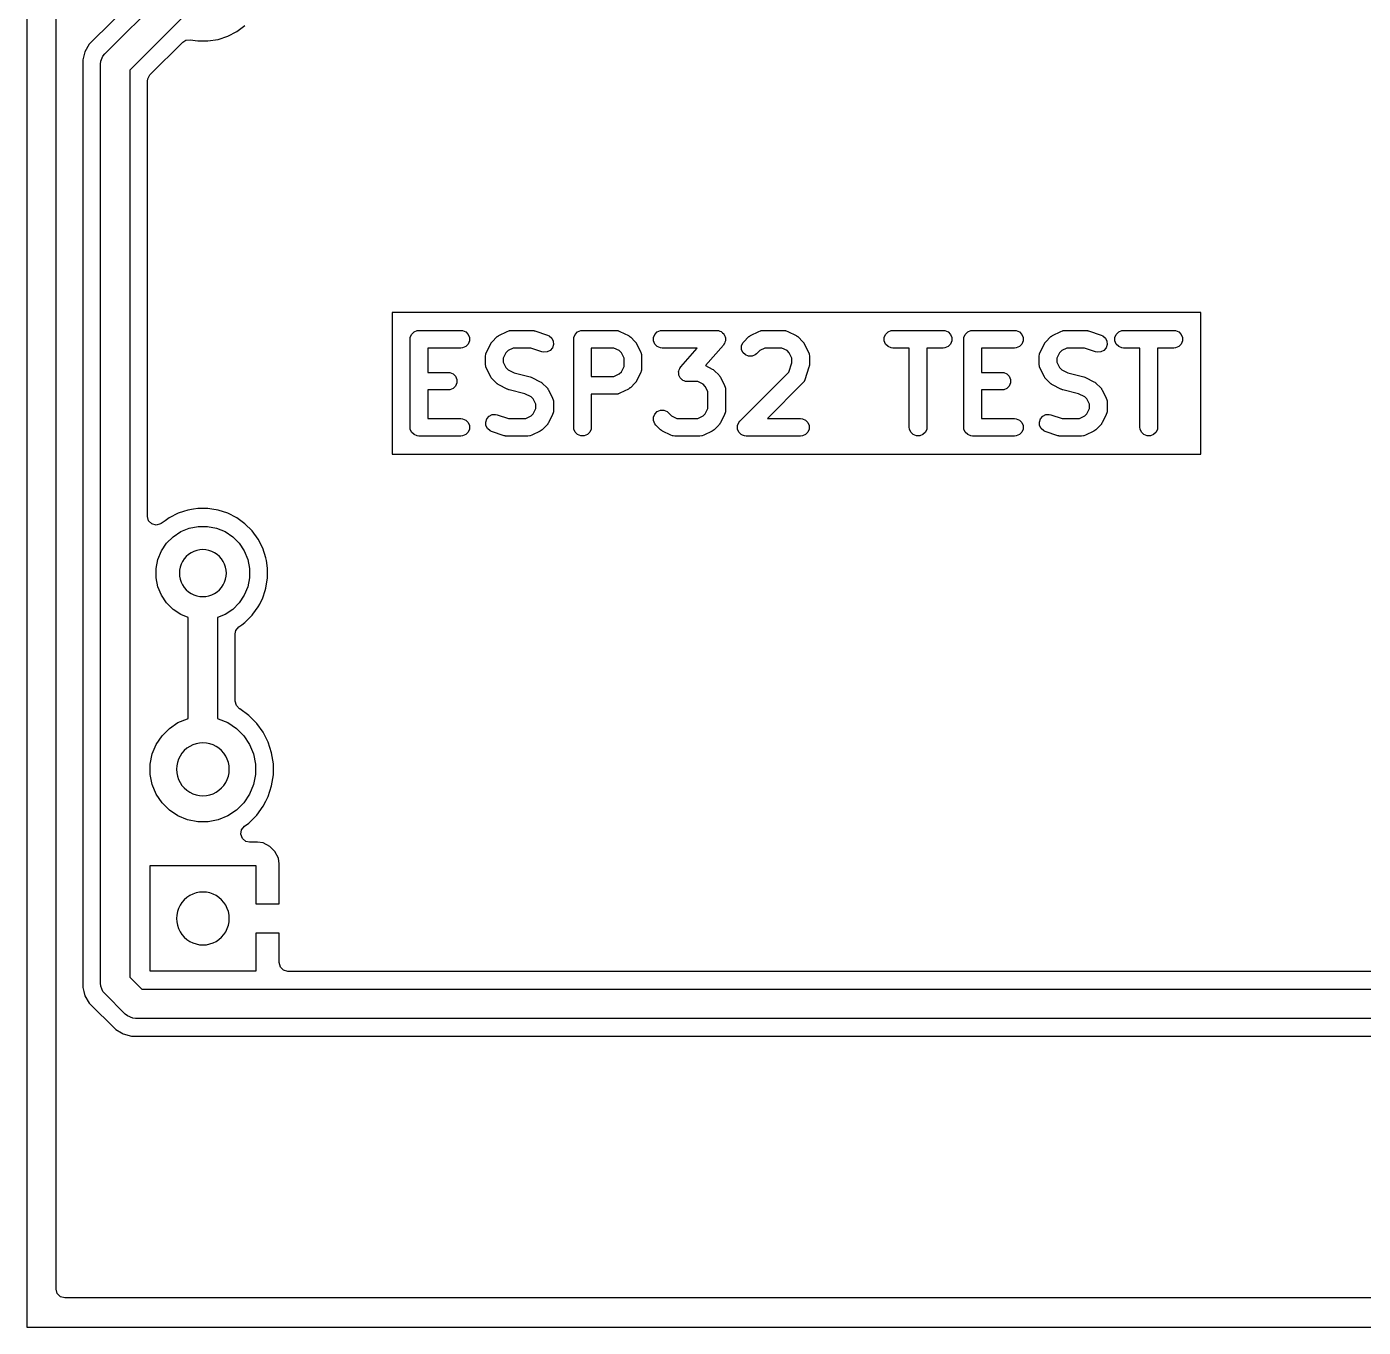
# Model space of a CAD drawing. Header units: millimetres. Extents: x 126 to 180, y -136 to -90.2.
# Drawn here: x 126 to 148.76, y -136 to -113.86 of the extents above; entities that cross this region are included whole.
import ezdxf

# ---------------------------------------------------------------- set-up
doc = ezdxf.new("R2010")
doc.units = ezdxf.units.MM
doc.layers.add('ABLATE', color=1, linetype='CONTINUOUS')

msp = doc.modelspace()

# ---------------------------------------------------------------- linework, layer by layer
at = {"layer": 'ABLATE'}
for points in [[(126, -136), (180, -136), (180, -90.2), (126, -90.2)], [(132.2231, -121.1356), (145.9912, -121.1356), (145.9912, -118.7211), (132.2231, -118.7211)], [(133.4221, -119.0312), (133.4762, -119.0536), (133.5176, -119.095), (133.54, -119.1491), (133.54, -119.2076), (133.5176, -119.2617), (133.4762, -119.303), (133.4221, -119.3254), (133.3929, -119.3283), (132.8286, -119.3283), (132.8286, -119.7426), (133.1786, -119.7426), (133.2078, -119.7455), (133.2619, -119.7679), (133.3033, -119.8093), (133.3257, -119.8633), (133.3257, -119.9219), (133.3033, -119.9759), (133.2619, -120.0173), (133.2078, -120.0397), (133.1786, -120.0426), (132.8286, -120.0426), (132.8286, -120.5283), (133.3929, -120.5283), (133.4221, -120.5312), (133.4762, -120.5536), (133.5176, -120.595), (133.54, -120.6491), (133.54, -120.7076), (133.5176, -120.7617), (133.4762, -120.803), (133.4221, -120.8254), (133.3929, -120.8283), (132.6786, -120.8283), (132.6493, -120.8254), (132.5952, -120.803), (132.5539, -120.7617), (132.5315, -120.7076), (132.5315, -120.7076), (132.5286, -120.6783), (132.5286, -119.1783), (132.5315, -119.1491), (132.5539, -119.095), (132.5952, -119.0536), (132.6493, -119.0312), (132.6786, -119.0283), (133.3929, -119.0283)], [(134.622, -119.0298), (134.6259, -119.0295), (134.6311, -119.0307), (134.6364, -119.0312), (134.6401, -119.0327), (134.6546, -119.036), (134.8689, -119.1075), (134.8957, -119.1194), (134.9399, -119.1578), (134.9661, -119.2101), (134.9703, -119.2685), (134.9517, -119.324), (134.9134, -119.3683), (134.8611, -119.3944), (134.8027, -119.3986), (134.774, -119.3921), (134.5828, -119.3283), (134.2854, -119.3283), (134.196, -119.373), (134.159, -119.41), (134.1143, -119.4995), (134.1143, -119.5715), (134.159, -119.6609), (134.196, -119.6979), (134.3024, -119.7511), (134.5721, -119.8185), (134.5743, -119.8193), (134.5753, -119.8194), (134.5875, -119.824), (134.5998, -119.8284), (134.6007, -119.8291), (134.6028, -119.8299), (134.7457, -119.9013), (134.7582, -119.9092), (134.7619, -119.9107), (134.766, -119.9141), (134.7705, -119.917), (134.7731, -119.92), (134.7846, -119.9294), (134.8561, -120.0008), (134.8655, -120.0123), (134.8685, -120.0149), (134.8713, -120.0194), (134.8747, -120.0236), (134.8762, -120.0272), (134.8842, -120.0398), (134.9556, -120.1827), (134.9661, -120.2101), (134.9665, -120.2155), (134.9685, -120.2205), (134.9714, -120.2498), (134.9714, -120.3926), (134.9685, -120.4219), (134.9665, -120.4269), (134.9661, -120.4322), (134.9556, -120.4597), (134.8842, -120.6026), (134.8762, -120.6151), (134.8747, -120.6188), (134.8713, -120.6229), (134.8685, -120.6274), (134.8655, -120.63), (134.8561, -120.6415), (134.7846, -120.713), (134.7731, -120.7224), (134.7705, -120.7254), (134.766, -120.7282), (134.7619, -120.7316), (134.7582, -120.7331), (134.7457, -120.7411), (134.6028, -120.8125), (134.5753, -120.823), (134.57, -120.8234), (134.565, -120.8254), (134.5357, -120.8283), (134.1786, -120.8283), (134.1638, -120.8269), (134.1598, -120.8272), (134.1546, -120.826), (134.1493, -120.8254), (134.1457, -120.8239), (134.1311, -120.8206), (133.9169, -120.7492), (133.89, -120.7372), (133.8458, -120.6989), (133.8196, -120.6465), (133.8155, -120.5881), (133.834, -120.5326), (133.8723, -120.4884), (133.9247, -120.4622), (133.983, -120.4581), (134.0117, -120.4646), (134.2029, -120.5283), (134.5003, -120.5283), (134.5897, -120.4836), (134.6267, -120.4466), (134.6714, -120.3572), (134.6714, -120.2852), (134.6267, -120.1958), (134.5897, -120.1587), (134.4834, -120.1056), (134.2136, -120.0381), (134.2115, -120.0374), (134.2104, -120.0373), (134.1982, -120.0326), (134.1859, -120.0282), (134.1851, -120.0276), (134.1829, -120.0268), (134.0401, -119.9553), (134.0275, -119.9474), (134.0238, -119.9459), (134.0197, -119.9425), (134.0152, -119.9397), (134.0126, -119.9367), (134.0011, -119.9273), (133.9297, -119.8558), (133.9202, -119.8443), (133.9172, -119.8417), (133.9144, -119.8372), (133.911, -119.8331), (133.9095, -119.8294), (133.9016, -119.8168), (133.8301, -119.674), (133.8196, -119.6465), (133.8192, -119.6411), (133.8172, -119.6362), (133.8143, -119.6069), (133.8143, -119.464), (133.8172, -119.4348), (133.8192, -119.4298), (133.8196, -119.4244), (133.8301, -119.397), (133.9016, -119.2541), (133.9095, -119.2415), (133.911, -119.2378), (133.9144, -119.2337), (133.9172, -119.2292), (133.9202, -119.2266), (133.9297, -119.2151), (134.0011, -119.1437), (134.0126, -119.1343), (134.0152, -119.1313), (134.0197, -119.1284), (134.0238, -119.125), (134.0275, -119.1235), (134.0401, -119.1156), (134.1829, -119.0442), (134.2104, -119.0337), (134.2158, -119.0333), (134.2207, -119.0312), (134.25, -119.0283), (134.6071, -119.0283)], [(136.065, -119.0312), (136.07, -119.0333), (136.0753, -119.0337), (136.1028, -119.0442), (136.2457, -119.1156), (136.2582, -119.1235), (136.2619, -119.125), (136.266, -119.1284), (136.2705, -119.1313), (136.2731, -119.1343), (136.2846, -119.1437), (136.3561, -119.2151), (136.3655, -119.2266), (136.3685, -119.2292), (136.3713, -119.2337), (136.3747, -119.2378), (136.3762, -119.2415), (136.3842, -119.2541), (136.4556, -119.397), (136.4661, -119.4244), (136.4665, -119.4298), (136.4685, -119.4348), (136.4714, -119.464), (136.4714, -119.6783), (136.4685, -119.7076), (136.4665, -119.7126), (136.4661, -119.7179), (136.4556, -119.7454), (136.3842, -119.8883), (136.3762, -119.9009), (136.3747, -119.9045), (136.3713, -119.9086), (136.3685, -119.9132), (136.3655, -119.9157), (136.3561, -119.9273), (136.2846, -119.9987), (136.2731, -120.0081), (136.2705, -120.0111), (136.266, -120.014), (136.2619, -120.0173), (136.2582, -120.0189), (136.2457, -120.0268), (136.1028, -120.0982), (136.0753, -120.1087), (136.07, -120.1091), (136.065, -120.1112), (136.0357, -120.114), (135.6143, -120.114), (135.6143, -120.6783), (135.6114, -120.7076), (135.589, -120.7617), (135.5476, -120.803), (135.4936, -120.8254), (135.435, -120.8254), (135.381, -120.803), (135.3396, -120.7617), (135.3172, -120.7076), (135.3143, -120.6783), (135.3143, -119.1783), (135.3172, -119.1491), (135.3396, -119.095), (135.381, -119.0536), (135.435, -119.0312), (135.4643, -119.0283), (136.0357, -119.0283)], [(137.7655, -119.0299), (137.7694, -119.0296), (137.7721, -119.0305), (137.7793, -119.0312), (137.8018, -119.0405), (137.8249, -119.0483), (137.8287, -119.0517), (137.8333, -119.0536), (137.8506, -119.0708), (137.8689, -119.0869), (137.8711, -119.0914), (137.8747, -119.095), (137.884, -119.1175), (137.8948, -119.1393), (137.8952, -119.1444), (137.8971, -119.1491), (137.8971, -119.1734), (137.8987, -119.1977), (137.8971, -119.2025), (137.8971, -119.2076), (137.8878, -119.2301), (137.88, -119.2532), (137.8758, -119.259), (137.8747, -119.2617), (137.8719, -119.2645), (137.8629, -119.2771), (137.556, -119.6279), (137.6742, -119.687), (137.6868, -119.6949), (137.6905, -119.6965), (137.6946, -119.6998), (137.6991, -119.7027), (137.7017, -119.7057), (137.7132, -119.7151), (137.7846, -119.7865), (137.7941, -119.798), (137.7971, -119.8006), (137.7999, -119.8052), (137.8033, -119.8093), (137.8048, -119.8129), (137.8127, -119.8255), (137.8842, -119.9684), (137.8947, -119.9959), (137.8951, -120.0012), (137.8971, -120.0062), (137.9, -120.0355), (137.9, -120.3926), (137.8971, -120.4219), (137.8951, -120.4269), (137.8947, -120.4322), (137.8842, -120.4597), (137.8127, -120.6026), (137.8048, -120.6151), (137.8033, -120.6188), (137.7999, -120.6229), (137.7971, -120.6274), (137.7941, -120.63), (137.7846, -120.6415), (137.7132, -120.713), (137.7017, -120.7224), (137.6991, -120.7254), (137.6946, -120.7282), (137.6905, -120.7316), (137.6868, -120.7331), (137.6742, -120.7411), (137.5314, -120.8125), (137.5039, -120.823), (137.4985, -120.8234), (137.4936, -120.8254), (137.4643, -120.8283), (137.0357, -120.8283), (137.0065, -120.8254), (137.0015, -120.8234), (136.9961, -120.823), (136.9686, -120.8125), (136.8258, -120.7411), (136.8132, -120.7331), (136.8095, -120.7316), (136.8054, -120.7282), (136.8009, -120.7254), (136.7983, -120.7224), (136.7868, -120.713), (136.7154, -120.6415), (136.6967, -120.6188), (136.6743, -120.5647), (136.6743, -120.5062), (136.6967, -120.4521), (136.7381, -120.4107), (136.7922, -120.3884), (136.8507, -120.3884), (136.9048, -120.4107), (136.9275, -120.4294), (136.9817, -120.4836), (137.0711, -120.5283), (137.4289, -120.5283), (137.5183, -120.4836), (137.5553, -120.4466), (137.6, -120.3572), (137.6, -120.0709), (137.5553, -119.9815), (137.5183, -119.9445), (137.4289, -119.8998), (137.25, -119.8998), (137.2345, -119.8982), (137.2306, -119.8985), (137.2279, -119.8976), (137.2207, -119.8969), (137.1982, -119.8875), (137.1751, -119.8797), (137.1713, -119.8764), (137.1667, -119.8745), (137.1494, -119.8572), (137.1311, -119.8412), (137.1289, -119.8367), (137.1253, -119.8331), (137.116, -119.8106), (137.1052, -119.7887), (137.1048, -119.7837), (137.1029, -119.779), (137.1029, -119.7546), (137.1013, -119.7303), (137.1029, -119.7256), (137.1029, -119.7205), (137.1122, -119.698), (137.12, -119.6749), (137.1242, -119.6691), (137.1253, -119.6664), (137.1281, -119.6636), (137.1371, -119.651), (137.4194, -119.3283), (136.8214, -119.3283), (136.7922, -119.3254), (136.7381, -119.303), (136.6967, -119.2617), (136.6743, -119.2076), (136.6743, -119.1491), (136.6967, -119.095), (136.7381, -119.0536), (136.7922, -119.0312), (136.8214, -119.0283), (137.75, -119.0283)], [(138.9221, -119.0312), (138.9271, -119.0333), (138.9325, -119.0337), (138.9599, -119.0442), (139.1028, -119.1156), (139.1154, -119.1235), (139.119, -119.125), (139.1232, -119.1284), (139.1277, -119.1313), (139.1303, -119.1343), (139.1418, -119.1437), (139.2132, -119.2151), (139.2226, -119.2266), (139.2256, -119.2292), (139.2285, -119.2337), (139.2319, -119.2378), (139.2334, -119.2415), (139.2413, -119.2541), (139.3127, -119.397), (139.3232, -119.4244), (139.3236, -119.4298), (139.3257, -119.4348), (139.3286, -119.464), (139.3286, -119.6069), (139.3271, -119.6217), (139.3274, -119.6257), (139.3262, -119.6309), (139.3257, -119.6362), (139.3242, -119.6398), (139.3209, -119.6543), (139.2494, -119.8686), (139.2375, -119.8955), (139.2339, -119.8995), (139.2319, -119.9045), (139.2132, -119.9273), (138.6121, -120.5283), (139.1786, -120.5283), (139.2078, -120.5312), (139.2619, -120.5536), (139.3033, -120.595), (139.3257, -120.6491), (139.3257, -120.7076), (139.3033, -120.7617), (139.2619, -120.803), (139.2078, -120.8254), (139.1786, -120.8283), (138.25, -120.8283), (138.2207, -120.8254), (138.1895, -120.8125), (138.1667, -120.803), (138.1253, -120.7617), (138.1029, -120.7076), (138.1029, -120.6491), (138.1253, -120.595), (138.1439, -120.5723), (138.976, -119.7402), (139.0286, -119.5826), (139.0286, -119.4995), (138.9839, -119.41), (138.9469, -119.373), (138.8574, -119.3283), (138.5711, -119.3283), (138.4817, -119.373), (138.4275, -119.4273), (138.4048, -119.4459), (138.3507, -119.4683), (138.2922, -119.4683), (138.2381, -119.4459), (138.1967, -119.4045), (138.1743, -119.3504), (138.1743, -119.2919), (138.1967, -119.2378), (138.2154, -119.2151), (138.2868, -119.1437), (138.2983, -119.1343), (138.3009, -119.1313), (138.3054, -119.1284), (138.3095, -119.125), (138.3132, -119.1235), (138.3258, -119.1156), (138.4686, -119.0442), (138.4961, -119.0337), (138.5015, -119.0333), (138.5065, -119.0312), (138.5357, -119.0283), (138.8929, -119.0283)], [(141.6364, -119.0312), (141.6905, -119.0536), (141.7319, -119.095), (141.7543, -119.1491), (141.7543, -119.2076), (141.7319, -119.2617), (141.6905, -119.303), (141.6364, -119.3254), (141.6071, -119.3283), (141.3286, -119.3283), (141.3286, -120.6783), (141.3257, -120.7076), (141.3033, -120.7617), (141.2619, -120.803), (141.2078, -120.8254), (141.1493, -120.8254), (141.0952, -120.803), (141.0539, -120.7617), (141.0315, -120.7076), (141.0286, -120.6783), (141.0286, -119.3283), (140.75, -119.3283), (140.7207, -119.3254), (140.6667, -119.303), (140.6253, -119.2617), (140.6029, -119.2076), (140.6029, -119.1491), (140.6253, -119.095), (140.6667, -119.0536), (140.7207, -119.0312), (140.75, -119.0283), (141.6071, -119.0283)], [(142.8507, -119.0312), (142.9048, -119.0536), (142.9461, -119.095), (142.9685, -119.1491), (142.9685, -119.2076), (142.9461, -119.2617), (142.9048, -119.303), (142.8507, -119.3254), (142.8214, -119.3283), (142.2571, -119.3283), (142.2571, -119.7426), (142.6071, -119.7426), (142.6364, -119.7455), (142.6905, -119.7679), (142.7319, -119.8093), (142.7543, -119.8633), (142.7543, -119.9219), (142.7319, -119.9759), (142.6905, -120.0173), (142.6364, -120.0397), (142.6071, -120.0426), (142.2571, -120.0426), (142.2571, -120.5283), (142.8214, -120.5283), (142.8507, -120.5312), (142.9048, -120.5536), (142.9461, -120.595), (142.9685, -120.6491), (142.9685, -120.7076), (142.9461, -120.7617), (142.9048, -120.803), (142.8507, -120.8254), (142.8214, -120.8283), (142.1071, -120.8283), (142.0779, -120.8254), (142.0238, -120.803), (141.9824, -120.7617), (141.96, -120.7076), (141.96, -120.7076), (141.9571, -120.6783), (141.9571, -119.1783), (141.96, -119.1491), (141.9824, -119.095), (142.0238, -119.0536), (142.0779, -119.0312), (142.1071, -119.0283), (142.8214, -119.0283)], [(144.0505, -119.0298), (144.0545, -119.0295), (144.0597, -119.0307), (144.065, -119.0312), (144.0686, -119.0327), (144.0831, -119.036), (144.2974, -119.1075), (144.3243, -119.1194), (144.3685, -119.1578), (144.3947, -119.2101), (144.3988, -119.2685), (144.3803, -119.324), (144.342, -119.3683), (144.2896, -119.3944), (144.2312, -119.3986), (144.2026, -119.3921), (144.0114, -119.3283), (143.714, -119.3283), (143.6246, -119.373), (143.5876, -119.41), (143.5429, -119.4995), (143.5429, -119.5715), (143.5876, -119.6609), (143.6246, -119.6979), (143.7309, -119.7511), (144.0007, -119.8185), (144.0028, -119.8193), (144.0039, -119.8194), (144.0161, -119.824), (144.0284, -119.8284), (144.0292, -119.8291), (144.0314, -119.8299), (144.1742, -119.9013), (144.1868, -119.9092), (144.1905, -119.9107), (144.1946, -119.9141), (144.1991, -119.917), (144.2017, -119.92), (144.2132, -119.9294), (144.2846, -120.0008), (144.2941, -120.0123), (144.2971, -120.0149), (144.2999, -120.0194), (144.3033, -120.0236), (144.3048, -120.0272), (144.3127, -120.0398), (144.3842, -120.1827), (144.3947, -120.2101), (144.3951, -120.2155), (144.3971, -120.2205), (144.4, -120.2498), (144.4, -120.3926), (144.3971, -120.4219), (144.3951, -120.4269), (144.3947, -120.4322), (144.3842, -120.4597), (144.3127, -120.6026), (144.3048, -120.6151), (144.3033, -120.6188), (144.2999, -120.6229), (144.2971, -120.6274), (144.2941, -120.63), (144.2846, -120.6415), (144.2132, -120.713), (144.2017, -120.7224), (144.1991, -120.7254), (144.1946, -120.7282), (144.1905, -120.7316), (144.1868, -120.7331), (144.1742, -120.7411), (144.0314, -120.8125), (144.0039, -120.823), (143.9985, -120.8234), (143.9935, -120.8254), (143.9643, -120.8283), (143.6071, -120.8283), (143.5923, -120.8269), (143.5884, -120.8272), (143.5832, -120.826), (143.5779, -120.8254), (143.5742, -120.8239), (143.5597, -120.8206), (143.3454, -120.7492), (143.3186, -120.7372), (143.2744, -120.6989), (143.2482, -120.6465), (143.244, -120.5881), (143.2625, -120.5326), (143.3009, -120.4884), (143.3532, -120.4622), (143.4116, -120.4581), (143.4403, -120.4646), (143.6315, -120.5283), (143.9289, -120.5283), (144.0183, -120.4836), (144.0553, -120.4466), (144.1, -120.3572), (144.1, -120.2852), (144.0553, -120.1958), (144.0183, -120.1587), (143.9119, -120.1056), (143.6422, -120.0381), (143.64, -120.0374), (143.639, -120.0373), (143.6268, -120.0326), (143.6145, -120.0282), (143.6136, -120.0276), (143.6115, -120.0268), (143.4686, -119.9553), (143.456, -119.9474), (143.4524, -119.9459), (143.4483, -119.9425), (143.4437, -119.9397), (143.4411, -119.9367), (143.4297, -119.9273), (143.3582, -119.8558), (143.3488, -119.8443), (143.3458, -119.8417), (143.3429, -119.8372), (143.3396, -119.8331), (143.3381, -119.8294), (143.3301, -119.8168), (143.2587, -119.674), (143.2482, -119.6465), (143.2478, -119.6411), (143.2457, -119.6362), (143.2429, -119.6069), (143.2429, -119.464), (143.2457, -119.4348), (143.2478, -119.4298), (143.2482, -119.4244), (143.2587, -119.397), (143.3301, -119.2541), (143.3381, -119.2415), (143.3396, -119.2378), (143.3429, -119.2337), (143.3458, -119.2292), (143.3488, -119.2266), (143.3582, -119.2151), (143.4297, -119.1437), (143.4411, -119.1343), (143.4437, -119.1313), (143.4483, -119.1284), (143.4524, -119.125), (143.456, -119.1235), (143.4686, -119.1156), (143.6115, -119.0442), (143.639, -119.0337), (143.6443, -119.0333), (143.6493, -119.0312), (143.6786, -119.0283), (144.0357, -119.0283)], [(145.565, -119.0312), (145.619, -119.0536), (145.6604, -119.095), (145.6828, -119.1491), (145.6828, -119.2076), (145.6604, -119.2617), (145.619, -119.303), (145.565, -119.3254), (145.5357, -119.3283), (145.2571, -119.3283), (145.2571, -120.6783), (145.2543, -120.7076), (145.2319, -120.7617), (145.1905, -120.803), (145.1364, -120.8254), (145.0779, -120.8254), (145.0238, -120.803), (144.9824, -120.7617), (144.96, -120.7076), (144.9571, -120.6783), (144.9571, -119.3283), (144.6786, -119.3283), (144.6493, -119.3254), (144.5952, -119.303), (144.5539, -119.2617), (144.5315, -119.2076), (144.5315, -119.1491), (144.5539, -119.095), (144.5952, -119.0536), (144.6493, -119.0312), (144.6786, -119.0283), (145.5357, -119.0283)], [(135.6143, -119.814), (136.0003, -119.814), (136.0897, -119.7693), (136.1267, -119.7323), (136.1714, -119.6429), (136.1714, -119.4995), (136.1267, -119.41), (136.0897, -119.373), (136.0003, -119.3283), (135.6143, -119.3283)], [(129.2322, -122.3944), (129.3771, -122.4545), (129.5075, -122.5416), (129.6184, -122.6525), (129.7055, -122.7829), (129.7656, -122.9278), (129.7961, -123.0816), (129.7961, -123.2384), (129.7656, -123.3922), (129.7055, -123.5371), (129.6184, -123.6675), (129.5075, -123.7784), (129.3771, -123.8655), (129.25, -123.9182), (129.25, -125.6365), (129.2613, -125.6388), (129.4243, -125.7063), (129.571, -125.8043), (129.6957, -125.929), (129.7937, -126.0757), (129.8612, -126.2387), (129.8957, -126.4118), (129.8957, -126.5882), (129.8612, -126.7613), (129.7937, -126.9243), (129.6957, -127.071), (129.571, -127.1957), (129.4243, -127.2937), (129.2613, -127.3612), (129.0882, -127.3957), (128.9118, -127.3957), (128.7387, -127.3612), (128.5757, -127.2937), (128.429, -127.1957), (128.3043, -127.071), (128.2063, -126.9243), (128.1388, -126.7613), (128.1043, -126.5882), (128.1043, -126.4118), (128.1388, -126.2387), (128.2063, -126.0757), (128.3043, -125.929), (128.429, -125.8043), (128.5757, -125.7063), (128.7387, -125.6388), (128.75, -125.6365), (128.75, -123.9182), (128.6229, -123.8655), (128.4925, -123.7784), (128.3816, -123.6675), (128.2945, -123.5371), (128.2344, -123.3922), (128.2039, -123.2384), (128.2039, -123.0816), (128.2344, -122.9278), (128.2945, -122.7829), (128.3816, -122.6525), (128.4925, -122.5416), (128.6229, -122.4545), (128.7678, -122.3944), (128.9216, -122.3639), (129.0784, -122.3639)], [(128.9478, -122.7634), (128.8965, -122.7736), (128.8469, -122.7904), (128.8, -122.8136), (128.7565, -122.8427), (128.7172, -122.8772), (128.6827, -122.9165), (128.6536, -122.96), (128.6304, -123.0069), (128.6136, -123.0565), (128.6034, -123.1078), (128.6, -123.16), (128.6034, -123.2122), (128.6136, -123.2635), (128.6304, -123.3131), (128.6536, -123.36), (128.6827, -123.4035), (128.7172, -123.4428), (128.7565, -123.4773), (128.8, -123.5064), (128.8469, -123.5296), (128.8965, -123.5464), (128.9478, -123.5566), (129, -123.56), (129.0522, -123.5566), (129.1035, -123.5464), (129.1531, -123.5296), (129.2, -123.5064), (129.2435, -123.4773), (129.2828, -123.4428), (129.3173, -123.4035), (129.3464, -123.36), (129.3696, -123.3131), (129.3864, -123.2635), (129.3966, -123.2122), (129.4, -123.16), (129.3966, -123.1078), (129.3864, -123.0565), (129.3696, -123.0069), (129.3464, -122.96), (129.3173, -122.9165), (129.2828, -122.8772), (129.2435, -122.8427), (129.2, -122.8136), (129.1531, -122.7904), (129.1035, -122.7736), (129.0522, -122.7634), (129, -122.76)], [(128.9413, -126.0538), (128.8835, -126.0653), (128.8278, -126.0843), (128.775, -126.1103), (128.7261, -126.143), (128.6818, -126.1818), (128.643, -126.2261), (128.6103, -126.275), (128.5843, -126.3278), (128.5653, -126.3835), (128.5539, -126.4413), (128.55, -126.5), (128.5539, -126.5587), (128.5653, -126.6165), (128.5843, -126.6722), (128.6103, -126.725), (128.643, -126.7739), (128.6818, -126.8182), (128.7261, -126.857), (128.775, -126.8897), (128.8278, -126.9157), (128.8835, -126.9347), (128.9413, -126.9462), (129, -126.95), (129.0587, -126.9462), (129.1165, -126.9347), (129.1722, -126.9157), (129.225, -126.8897), (129.2739, -126.857), (129.3182, -126.8182), (129.357, -126.7739), (129.3897, -126.725), (129.4157, -126.6722), (129.4347, -126.6165), (129.4462, -126.5587), (129.45, -126.5), (129.4462, -126.4413), (129.4347, -126.3835), (129.4157, -126.3278), (129.3897, -126.275), (129.357, -126.2261), (129.3182, -126.1818), (129.2739, -126.143), (129.225, -126.1103), (129.1722, -126.0843), (129.1165, -126.0653), (129.0587, -126.0538), (129, -126.05)], [(128.9413, -128.5938), (128.8835, -128.6053), (128.8278, -128.6243), (128.775, -128.6503), (128.7261, -128.683), (128.6818, -128.7218), (128.643, -128.7661), (128.6103, -128.815), (128.5843, -128.8678), (128.5653, -128.9235), (128.5539, -128.9813), (128.55, -129.04), (128.5539, -129.0987), (128.5653, -129.1565), (128.5843, -129.2122), (128.6103, -129.265), (128.643, -129.3139), (128.6818, -129.3582), (128.7261, -129.397), (128.775, -129.4297), (128.8278, -129.4557), (128.8835, -129.4747), (128.9413, -129.4862), (129, -129.49), (129.0587, -129.4862), (129.1165, -129.4747), (129.1722, -129.4557), (129.225, -129.4297), (129.2739, -129.397), (129.3182, -129.3582), (129.357, -129.3139), (129.3897, -129.265), (129.4157, -129.2122), (129.4347, -129.1565), (129.4462, -129.0987), (129.45, -129.04), (129.4462, -128.9813), (129.4347, -128.9235), (129.4157, -128.8678), (129.3897, -128.815), (129.357, -128.7661), (129.3182, -128.7218), (129.2739, -128.683), (129.225, -128.6503), (129.1722, -128.6243), (129.1165, -128.6053), (129.0587, -128.5938), (129, -128.59)]]:
    msp.add_lwpolyline(points, close=True, dxfattribs=at)
for points in [[(179.3505, -135.4995), (126.6495, -135.4995), (126.575, -135.4795), (126.5205, -135.425), (126.5005, -135.3505), (126.5005, -90.8495)], [(127.878, -113.3435), (127.0642, -114.1573), (126.9917, -114.2828), (126.9542, -114.4228), (126.9542, -130.2146), (126.9734, -130.2863), (126.9917, -130.3546), (127.0642, -130.4801), (127.5163, -130.9322), (127.6112, -130.987), (127.6112, -130.987), (127.6112, -130.987), (127.6252, -130.9951), (127.6418, -131.0047), (127.7818, -131.0422), (149.2865, -131.0422)], [(149.5966, -130.7417), (127.8543, -130.7417), (127.8055, -130.7369), (127.7154, -130.6996), (127.7154, -130.6996), (127.6775, -130.6685), (127.3279, -130.3189), (127.2968, -130.281), (127.2968, -130.281), (127.2595, -130.1909), (127.2547, -130.1421), (127.2547, -114.4953), (127.2595, -114.4465), (127.2595, -114.4465), (127.2968, -114.3564), (127.3279, -114.3185), (128.2871, -113.3593)], [(128.6407, -113.7129), (127.7547, -114.5989), (127.7547, -130.0385), (127.9579, -130.2417), (149.493, -130.2417)], [(149.3069, -129.9412), (130.449, -129.9412), (130.3745, -129.9212), (130.32, -129.8667), (130.3, -129.7922), (130.3, -129.29), (129.9, -129.29), (129.9, -129.94), (128.1, -129.94), (128.1, -128.14), (129.9, -128.14), (129.9, -128.79), (130.3, -128.79), (130.3, -128.1085), (130.2852, -128.0149), (130.2852, -128.0148), (130.2276, -127.902), (130.138, -127.8124), (130.0251, -127.7548), (129.9315, -127.74), (129.7943, -127.74), (129.7337, -127.7271), (129.6737, -127.6786), (129.6461, -127.6066), (129.6582, -127.5304), (129.7067, -127.4705), (129.7821, -127.4157), (129.9157, -127.2821), (130.0268, -127.1292), (130.0704, -127.0436), (130.1125, -126.9608), (130.1125, -126.9608), (130.1125, -126.9608), (130.1709, -126.7811), (130.2005, -126.5945), (130.2005, -126.4055), (130.1709, -126.2189), (130.1125, -126.0392), (130.1125, -126.0392), (130.1125, -126.0392), (130.0268, -125.8708), (130.0268, -125.8708), (129.9157, -125.7179), (129.9157, -125.7179), (129.7821, -125.5843), (129.7821, -125.5843), (129.6292, -125.4732), (129.6279, -125.4725), (129.625, -125.4709), (129.6245, -125.4703), (129.6242, -125.4702), (129.6242, -125.4701), (129.5705, -125.4163), (129.5505, -125.3418), (129.5505, -124.1963), (129.5634, -124.1356), (129.6119, -124.0757), (129.6629, -124.0387), (129.7169, -123.9994), (129.8394, -123.8769), (129.8513, -123.8605), (129.9412, -123.7368), (129.9667, -123.6868), (130.0199, -123.5824), (130.0615, -123.4543), (130.0734, -123.4177), (130.0911, -123.3061), (130.1005, -123.2466), (130.1005, -123.0734), (130.0803, -122.9458), (130.0734, -122.9023), (130.0199, -122.7376), (130.0199, -122.7375), (129.9412, -122.5832), (129.8394, -122.4431), (129.7169, -122.3206), (129.5768, -122.2188), (129.4225, -122.1401), (129.4225, -122.1401), (129.4224, -122.1401), (129.4224, -122.1401), (129.2577, -122.0866), (129.153, -122.07), (129.0866, -122.0595), (128.9134, -122.0595), (128.8399, -122.0711), (128.7423, -122.0866), (128.6724, -122.1093), (128.5776, -122.1401), (128.4232, -122.2188), (128.4232, -122.2188), (128.4232, -122.2188), (128.3552, -122.2682), (128.2918, -122.3143), (128.2787, -122.3228), (128.2042, -122.3427), (128.1297, -122.3228), (128.0752, -122.2682), (128.0552, -122.1937), (128.0552, -114.785), (128.0603, -114.7465), (128.0988, -114.6797), (128.6565, -114.122), (128.7085, -114.0883), (128.7852, -114.0802), (128.9134, -114.1005), (128.9134, -114.1005), (129.0866, -114.1005), (129.0866, -114.1005), (129.2577, -114.0734), (129.4224, -114.0199), (129.5768, -113.9412), (129.7169, -113.8394)]]:
    msp.add_lwpolyline(points, dxfattribs=at)

doc.saveas('drawing.dxf')
